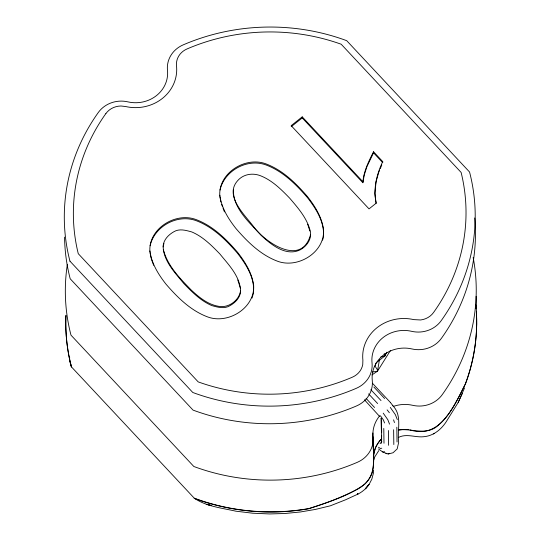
<?xml version="1.0" encoding="UTF-8"?>
<svg xmlns="http://www.w3.org/2000/svg" width="541" height="541" viewBox="0 0 541 541"><rect width="100%" height="100%" fill="white"/><g stroke="black" fill="none" stroke-linecap="round" stroke-linejoin="round"><path stroke-width="0.81" d="M253.533 292.113C254.676 277.519 246.033 264.38 237.526 253.283C226.003 239.954 212.938 226.97 196.146 220.66C177.407 213.722 154.401 226.348 150.107 245.742M323.423 237.201C324.83 222.331 316.133 208.873 307.437 197.587C295.913 184.258 282.848 171.274 266.05 164.964C247.311 158.026 224.312 170.658 220.011 190.053M149.931 251.991C147.943 229.005 175.385 211.666 196.133 219.599C212.924 225.915 225.989 238.899 237.513 252.228C245.188 261.986 252.072 273.056 253.668 285.594C254.885 308.167 227.795 324.654 207.44 316.85C190.662 310.527 177.604 297.564 166.073 284.255C158.405 274.517 151.507 263.46 149.918 250.936M219.835 196.295C217.854 173.316 245.296 155.97 266.037 163.909C282.835 170.219 295.9 183.203 307.416 196.532C315.092 206.29 321.976 217.36 323.572 229.905C324.796 252.471 297.699 268.965 277.344 261.154C260.573 254.831 247.507 241.874 235.984 228.559C228.309 218.821 221.411 207.771 219.822 195.24M69.654 357.161L69.579 360.658L71.426 366.866L194.28 498.2L201.888 500.858A205.458 189.539 -0.8 0 0 309.324 508.472C328.272 502.041 348.35 496.219 364.641 484.242C378.923 471.083 371.741 449.713 372.925 432.962C373.182 426.7 375.691 420.648 379.667 415.833M381.669 435.748L381.337 442.403L381.547 440.631L381.067 443.147L380.073 443.268M376.34 362.673L384.881 355.951L385.05 353.442M373.615 470.298L373.364 473.389L371.829 479.164L369.158 484.296L365.337 488.861L369.03 484.472C366.156 488.557 362.348 491.925 357.865 494.129L345.625 499.769L330.341 505.808L315.389 509.426L300.37 511.975L285.107 513.49L269.682 513.95L252.64 513.206L235.761 511.171C221.661 507.958 206.554 506.538 194.28 498.2M371.924 374.927L377.51 371.187L379.437 359.772M382.724 161.59C376.631 174.445 372.999 189.019 376.205 203.166L369.03 208.887L291.18 125.661L302.223 116.863L302.236 117.918L362.862 182.723C363.525 171.632 368.61 161.516 373.527 151.757L382.724 161.59L382.737 162.652L373.54 152.819L373.527 151.757M362.862 182.723L364.296 174.871L366.906 166.662L373.54 152.819M240.562 290.673C239.298 299.829 229.864 307.173 220.728 306.591C208.914 305.422 199.473 297.733 191.142 289.922C179.707 278.196 167.433 265.685 163.267 249.367M310.466 234.977C301.493 266.679 265.956 243.213 253.715 226.801C245.195 215.21 224.048 196.045 237.533 180.795C243.572 173.769 253.479 172.505 261.743 176.265C272.786 180.971 281.435 189.675 289.672 198.155C298.159 208.096 307.281 218.388 310.345 231.46C311.88 239.257 306.666 246.371 300.045 249.895C285.851 256.752 270.926 244.491 261.06 235.288C249.496 222.466 233.029 208.434 233.367 189.817M163.145 246.939L163.923 243.355M378.49 173.154L376.103 181.614L374.839 193.394L376.117 203.389M464.57 387.836L458.2 402.443L447.333 419.931C442.349 428.533 434.092 435.83 423.84 436.709C415.353 437.73 406.555 433.192 398.419 437.466M375.995 363.065L375.089 366.223L377.199 369.408L377.51 371.187L372.546 372.012M252.032 298.05L253.513 292.897M322.571 240.15L323.207 237.939M458.322 402.044L458.2 402.443L462.325 393.456M373.804 459.945L374.791 456.881L378.795 450.606M378.707 172.383L379.64 170.138M380.255 168.643L381.811 164.897M476.628 317.506A205.458 189.539 -0.8 0 1 465.253 384.225C457.49 399.63 449.727 416.671 435.742 427.383C424.279 435.092 410.937 428.188 398.575 429.994M465.253 384.225C454.251 405.703 440.252 439.664 409.936 429.892M380.776 356.952L384.881 355.951L386.795 352.238M381.067 443.147L381.838 441.679M377.51 371.187L390.386 350.561M291.193 126.716L302.236 117.918M381.77 448.205L380.438 448.509L378.484 447.231M384.495 451.546L383.623 452.066L382.602 451.904L378.531 448.976M382.602 451.904L386.977 453.73L388.364 453.953L389.459 453.311M309.324 508.472C326.007 503.502 342.203 497.017 357.709 489.118C362.997 486.244 367.427 482.045 370.402 476.804C376.299 466.761 370.477 454.257 377.239 444.459A31.804 30.168 11.6 0 1 381.02 439.38M388.364 453.953L393.064 452.756L397.182 448.902L398.69 442.274C396.972 430.42 402.558 415.305 392.793 405.709M398.785 430.007L403.714 429.405L408.387 429.608M206.249 504.32L211.105 505.416L207.494 504.523M385.875 453.169L386.977 453.73M357.872 494.116L357.594 493.696M302.223 116.863L362.842 181.668M390.318 402.376L372.431 383.251M373.885 387.045L384.61 398.507M370.856 389.716L381.02 400.583M368.61 393.895L377.638 403.552M366.101 398.44L374.568 407.495M364.431 399.779L379.796 416.644M69.951 261.161L192.799 392.495A205.458 189.539 -0.8 0 0 356.303 388.31A27.395 25.271 -0.8 0 0 372.025 362.883A31.96 29.485 -0.8 0 1 411.64 331.322A27.395 25.271 -0.8 0 0 441.199 320.678A205.458 189.539 -0.8 0 0 469.554 172.011L346.707 40.676A205.458 189.539 -0.8 0 0 183.203 44.862A27.395 25.271 -0.8 0 0 167.48 70.289A31.96 29.485 -0.8 0 1 127.859 101.857A27.395 25.271 -0.8 0 0 98.306 112.494A205.458 189.539 -0.8 0 0 69.951 261.161M357.865 494.129L357.506 493.541M390.284 407.4L395.383 414.704L397.29 419.559M387.113 409.875L388.181 411.207A15.567 3.861 51.5 0 1 389.364 412.756M383.224 413.148L387.823 419.728L389.554 424.151M380.431 415.765L383.386 419.958L384.543 422.974M390.325 402.382L393.064 405.892M381.189 418.572L381.452 419.119M393.577 419.85L394.443 422.589M221.621 204.349L222.473 206.615M223.034 208.123L224.447 211.896M151.149 258.53L153.691 265.32M384.13 353.909L384.881 355.951M307.694 224.272L309.871 231.014M237.783 279.968L240.454 288.211M71.426 366.866L69.688 359.528A205.458 189.539 -0.8 0 1 65.934 315.268M219.991 197.113L220.904 202.023M150.08 252.809L151 257.712M381.013 418.247L381.669 439.826M372.925 432.962L373.56 454.886L375.474 447.995A31.797 30.181 12 0 1 381.222 439.15M476.134 296.285L476.655 325.087M396.83 427.201L397.04 441.997M393.625 429.757L393.828 444.553M388.404 430.521L388.614 445.317M383.785 428.438L383.995 443.241M381.5 420.12L381.675 432.448M473.165 257.482A205.458 189.546 -0.8 0 1 442.234 394.673A27.395 25.271 -0.8 0 1 412.675 405.31A31.96 29.485 -0.8 0 0 393.415 406.419M67.334 264.569A205.458 189.546 -0.8 0 0 70.986 335.156L193.834 466.491A205.458 189.546 -0.8 0 0 357.337 462.305A27.395 25.271 -0.8 0 0 373.06 436.878M474.734 217.962A205.458 189.546 -0.8 0 1 441.442 338.294A27.395 25.271 -0.8 0 1 411.89 348.938C401.814 346.612 390.751 349.073 382.73 355.647A31.96 29.485 -0.8 0 0 372.269 380.499A27.395 25.271 -0.8 0 1 356.553 405.926A205.458 189.546 -0.8 0 1 193.049 410.112L70.195 278.777A205.458 189.546 -0.8 0 1 64.562 237.1M475.857 304.887A205.458 189.539 -0.8 0 1 476.154 308.242M105.86 113.596A196.329 181.127 -0.8 0 0 78.269 253.695L198.209 381.899A196.329 181.127 -0.8 0 0 352.401 377.165A18.266 16.852 -0.8 0 0 362.754 364.485L362.889 360.178A41.102 37.917 -0.8 0 1 413.77 319.616L420.648 319.974A18.259 16.845 -0.8 0 0 433.53 312.529A196.329 181.127 -0.8 0 0 461.121 172.437L341.195 44.234A196.329 181.127 -0.8 0 0 186.99 48.967A18.259 16.845 -0.8 0 0 176.515 65.941A41.102 37.917 -0.8 0 1 125.661 106.53L120.961 106.002A18.259 16.845 -0.8 0 0 105.874 113.596M309.357 508.641A205.458 189.763 -0.9 0 1 194.205 498.369M476.384 311.88A205.458 189.492 -0.2 0 1 465.334 384.245M475.958 306.172A205.458 189.492 -0.2 0 1 476.161 308.613M71.385 366.872A205.452 189.573 -1.2 0 1 65.921 315.755M240.576 291.727C239.988 297.908 235.247 302.608 230.135 305.584C224.454 309.209 217.739 307.254 211.788 305.584C200.718 300.837 192.096 292.045 183.825 283.552C174.926 272.617 163.267 260.924 163.132 245.885C163.734 239.656 168.44 234.862 173.627 231.873C179.281 228.309 185.928 230.317 191.832 231.961C202.882 236.66 211.524 245.371 219.768 253.844C228.708 264.847 240.441 276.607 240.576 291.727M434.085 433.551L433.551 433.828L434.085 433.551"/></g></svg>
